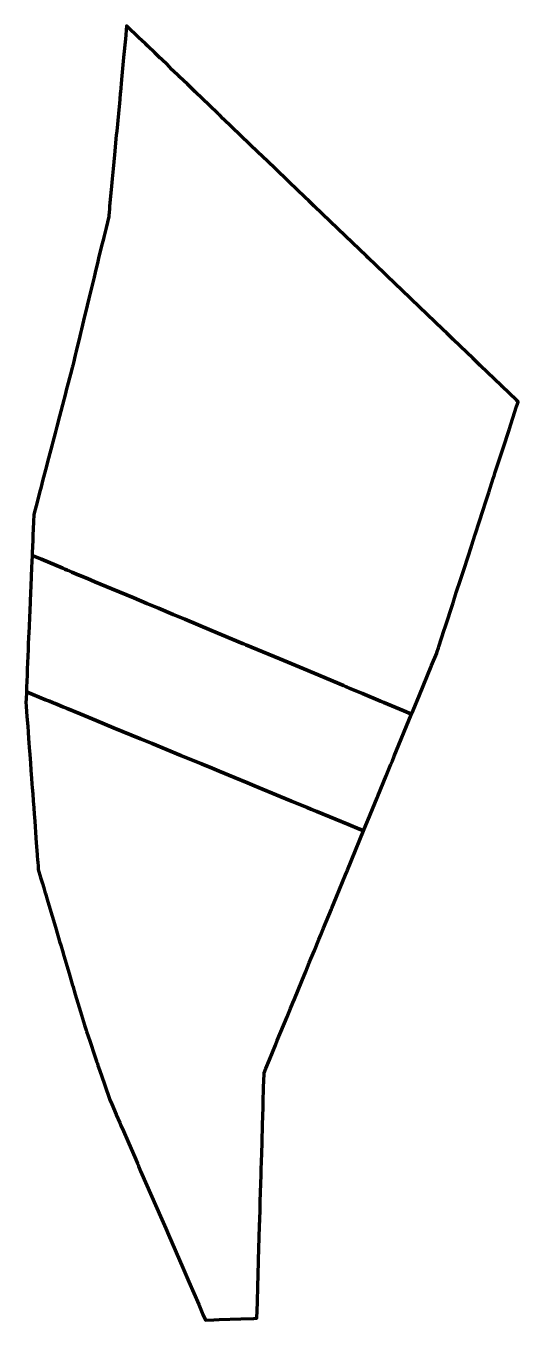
# Model space of a CAD drawing. Header units: metres. Extents: x 808202 to 808275, y 9157134 to 9157326.
import ezdxf

# ---------------------------------------------------------------- set-up
doc = ezdxf.new("R2010")
doc.units = ezdxf.units.M
doc.header["$MEASUREMENT"] = 0
doc.layers.add('2844-21101', color=1, linetype='Continuous')

msp = doc.modelspace()

# ---------------------------------------------------------------- linework, layer by layer
at = {"layer": '2844-21101', "color": 254, "lineweight": 70, "true_color": 0xcccccc}
for points in [[(808202.75, 9157247.91), (808202.73, 9157247.52), (808204.13, 9157246.94), (808207.31, 9157245.61), (808207.59, 9157245.49), (808207.95, 9157245.34), (808208.01, 9157245.31), (808208.65, 9157245.05), (808209.69, 9157244.61), (808209.69, 9157244.61), (808209.72, 9157244.6), (808209.73, 9157244.59), (808210.82, 9157244.14), (808210.95, 9157244.08), (808212.05, 9157243.62), (808214.54, 9157242.58), (808217.82, 9157241.21), (808219.74, 9157240.4), (808221.48, 9157239.68), (808223.68, 9157238.76), (808225.42, 9157238.03), (808229.37, 9157236.37), (808233.96, 9157234.46), (808234.13, 9157234.38), (808234.46, 9157234.24), (808239.48, 9157232.14), (808241.86, 9157231.15), (808243.06, 9157230.65), (808244.59, 9157230.01), (808248.95, 9157228.18), (808249.36, 9157228.01), (808249.49, 9157227.96), (808249.81, 9157227.82), (808251.76, 9157227), (808254.45, 9157225.88), (808254.95, 9157225.67), (808257.91, 9157224.43), (808259.06, 9157223.95), (808259.28, 9157224.49), (808260.22, 9157226.77), (808261.96, 9157231), (808262.03, 9157231.17), (808262.78, 9157232.99), (808262.81, 9157233.11), (808263.03, 9157233.78), (808263.1, 9157234.01), (808263.91, 9157236.49), (808264.03, 9157236.86), (808265.2, 9157240.49), (808265.69, 9157242.01), (808265.74, 9157242.16), (808266.26, 9157243.77), (808266.35, 9157244.04), (808266.84, 9157245.55), (808267.93, 9157248.92), (808268.48, 9157250.63), (808269.12, 9157252.61), (808269.62, 9157254.16), (808270.06, 9157255.51), (808270.5, 9157256.87), (808271.18, 9157258.96), (808271.3, 9157259.34), (808271.47, 9157259.88), (808272.63, 9157263.45), (808273.51, 9157266.16), (808274.63, 9157269.63), (808274.68, 9157269.8), (808274.71, 9157269.88), (808274.86, 9157270.34), (808274.6, 9157270.59), (808272.45, 9157272.65), (808272.4, 9157272.7), (808272.39, 9157272.71), (808269.23, 9157275.74), (808268.12, 9157276.81), (808267.23, 9157277.67), (808265.24, 9157279.59), (808264.27, 9157280.51), (808263.69, 9157281.07), (808260.18, 9157284.44), (808258.97, 9157285.6), (808257.51, 9157287.01), (808256.71, 9157287.78), (808253.68, 9157290.69), (808252.65, 9157291.68), (808252.37, 9157291.95), (808249.2, 9157294.99), (808246.99, 9157297.12), (808244.6, 9157299.41), (808243.8, 9157300.18), (808243.25, 9157300.71), (808242.03, 9157301.89), (808240.9, 9157302.98), (808238.7, 9157305.08), (808236.88, 9157306.83), (808236.3, 9157307.39), (808231.11, 9157312.38), (808230.47, 9157313), (808230.28, 9157313.18), (808229.08, 9157314.33), (808226.94, 9157316.38), (808225.77, 9157317.51), (808224.62, 9157318.61), (808224.56, 9157318.67), (808223.58, 9157319.62), (808222.9, 9157320.27), (808221.82, 9157321.31), (808221.8, 9157321.33), (808221.09, 9157322.01), (808221.08, 9157322.02), (808220.93, 9157322.16), (808220.93, 9157322.16), (808219.9, 9157323.15), (808219.81, 9157323.24), (808219.54, 9157323.5), (808218.95, 9157324.06), (808218.63, 9157324.37), (808216.75, 9157326.18), (808216.57, 9157324.19), (808216.31, 9157321.5), (808216.01, 9157318.23), (808215.83, 9157316.31), (808215.81, 9157316.17), (808215.73, 9157315.22), (808215.68, 9157314.71), (808215.53, 9157313.14), (808215.29, 9157310.52), (808215.23, 9157309.95), (808214.96, 9157307.04), (808214.76, 9157304.94), (808214.62, 9157303.44), (808214.47, 9157301.8), (808214.24, 9157299.39), (808214.21, 9157298.99), (808214.16, 9157298.47), (808214.11, 9157297.99), (808214.1, 9157297.86), (808213.7, 9157296.18), (808213.36, 9157294.78), (808213.26, 9157294.36), (808213.1, 9157293.71), (808212.6, 9157291.65), (808212.49, 9157291.17), (808212.1, 9157289.57), (808211.93, 9157288.84), (808211.31, 9157286.29), (808211.16, 9157285.67), (808210.66, 9157283.6), (808210.53, 9157283.06), (808210.06, 9157281.11), (808209.92, 9157280.54), (808209.81, 9157280.07), (808209.27, 9157277.85), (808209.13, 9157277.27), (808208.86, 9157276.14), (808208.76, 9157275.73), (808208.72, 9157275.56), (808208.42, 9157274.43), (808207.95, 9157272.62), (808207.8, 9157272.05), (808207.67, 9157271.56), (808207.24, 9157269.89), (808207, 9157268.96), (808206.8, 9157268.22), (808206.39, 9157266.65), (808206.14, 9157265.67), (808205.8, 9157264.37), (808205.7, 9157263.98), (808205.17, 9157261.97), (808204.72, 9157260.22), (808204.29, 9157258.61), (808204.06, 9157257.69), (808203.84, 9157256.87), (808203.52, 9157255.65), (808202.99, 9157253.62), (808202.99, 9157253.61), (808202.94, 9157252.49), (808202.9, 9157251.49), (808202.86, 9157250.55), (808202.83, 9157249.77)], [(808201.81, 9157225.74), (808201.86, 9157225.12), (808201.86, 9157225.08), (808201.97, 9157223.61), (808201.97, 9157223.57), (808202.08, 9157222.15), (808202.14, 9157221.29), (808202.21, 9157220.31), (808202.26, 9157219.66), (808202.31, 9157218.99), (808202.39, 9157217.94), (808202.48, 9157216.67), (808202.56, 9157215.64), (808202.56, 9157215.6), (808202.65, 9157214.39), (808202.71, 9157213.6), (808202.71, 9157213.56), (808202.75, 9157213.03), (808202.82, 9157212.1), (808202.89, 9157211.08), (808202.97, 9157210.01), (808202.97, 9157209.98), (808203.04, 9157209.12), (808203.12, 9157208.03), (808203.3, 9157205.57), (808203.3, 9157205.53), (808203.35, 9157204.87), (808203.49, 9157203.04), (808203.55, 9157202.14), (808203.56, 9157202.1), (808203.62, 9157201.21), (808203.65, 9157200.86), (808203.99, 9157199.69), (808204.26, 9157198.81), (808204.45, 9157198.15), (808204.69, 9157197.34), (808204.7, 9157197.32), (808204.97, 9157196.41), (808205.22, 9157195.55), (808205.69, 9157193.96), (808206.33, 9157191.82), (808206.34, 9157191.76), (808206.65, 9157190.74), (808206.81, 9157190.17), (808206.98, 9157189.63), (808207.33, 9157188.44), (808207.35, 9157188.37), (808207.89, 9157186.55), (808208.23, 9157185.41), (808208.75, 9157183.63), (808208.77, 9157183.58), (808209.14, 9157182.32), (808209.91, 9157179.73), (808210.5, 9157177.73), (808210.75, 9157176.99), (808210.81, 9157176.81), (808211.28, 9157175.4), (808212.04, 9157173.14), (808212.04, 9157173.13), (808212.29, 9157172.39), (808212.31, 9157172.34), (808212.37, 9157172.16), (808212.49, 9157171.79), (808212.5, 9157171.78), (808212.51, 9157171.75), (808212.72, 9157171.13), (808212.72, 9157171.12), (808213.47, 9157168.96), (808214.26, 9157166.65), (808214.55, 9157165.99), (808215.2, 9157164.49), (808215.21, 9157164.45), (808215.74, 9157163.23), (808215.92, 9157162.82), (808216.27, 9157162.02), (808216.92, 9157160.52), (808218.11, 9157157.78), (808218.37, 9157157.19), (808218.4, 9157157.11), (808218.45, 9157156.99), (808218.52, 9157156.82), (808218.84, 9157156.08), (808221.96, 9157148.89), (808222.56, 9157147.53), (808222.97, 9157146.59), (808225.08, 9157141.71), (808225.98, 9157139.64), (808227.46, 9157136.23), (808228.08, 9157134.79), (808228.45, 9157133.93), (808229.68, 9157133.98), (808230.5, 9157134.01), (808233.7, 9157134.12), (808235.63, 9157134.19), (808236.09, 9157134.21), (808236.16, 9157136.54), (808236.16, 9157136.56), (808236.16, 9157136.58), (808236.23, 9157138.97), (808236.23, 9157139.09), (808236.24, 9157139.24), (808236.27, 9157140.36), (808236.27, 9157140.47), (808236.28, 9157140.54), (808236.28, 9157140.63), (808236.34, 9157142.74), (808236.34, 9157142.84), (808236.34, 9157142.9), (808236.49, 9157147.88), (808236.5, 9157148.05), (808236.5, 9157148.11), (808236.5, 9157148.35), (808236.51, 9157148.47), (808236.57, 9157150.71), (808236.57, 9157150.71), (808236.58, 9157150.99), (808236.6, 9157151.64), (808236.63, 9157152.79), (808236.64, 9157152.95), (808236.64, 9157153.15), (808236.67, 9157153.99), (808236.68, 9157154.32), (808236.68, 9157154.35), (808236.71, 9157155.37), (808236.71, 9157155.39), (808236.71, 9157155.41), (808236.72, 9157155.64), (808236.72, 9157155.71), (808236.74, 9157156.32), (808236.81, 9157158.69), (808236.85, 9157160.32), (808236.93, 9157163.01), (808237.01, 9157165.54), (808237.03, 9157166.24), (808237.09, 9157168.53), (808237.15, 9157170.47), (808237.16, 9157170.68), (808237.41, 9157171.3), (808237.95, 9157172.6), (808238.84, 9157174.78), (808239.12, 9157175.46), (808240.57, 9157178.98), (808241.08, 9157180.23), (808241.43, 9157181.07), (808241.65, 9157181.6), (808242.76, 9157184.3), (808243.35, 9157185.74), (808243.86, 9157186.98), (808244.11, 9157187.59), (808244.63, 9157188.85), (808245.28, 9157190.45), (808245.58, 9157191.16), (808245.99, 9157192.15), (808247.14, 9157194.97), (808247.17, 9157195.03), (808247.2, 9157195.12), (808247.9, 9157196.8), (808249.25, 9157200.09), (808249.42, 9157200.51), (808249.54, 9157200.79), (808250.73, 9157203.7), (808251.38, 9157205.28), (808251.93, 9157206.62), (808251.35, 9157206.86), (808251.34, 9157206.86), (808249.68, 9157207.55), (808247.74, 9157208.35), (808245.01, 9157209.47), (808244.1, 9157209.85), (808243.55, 9157210.08), (808241.21, 9157211.04), (808239.56, 9157211.72), (808235.74, 9157213.3), (808234.72, 9157213.72), (808232.79, 9157214.51), (808230.51, 9157215.46), (808229.44, 9157215.9), (808227.86, 9157216.55), (808224.8, 9157217.81), (808220.55, 9157219.57), (808219.83, 9157219.86), (808218.83, 9157220.27), (808214.82, 9157221.93), (808212.24, 9157222.99), (808209.87, 9157223.97), (808207.95, 9157224.76), (808207.83, 9157224.81), (808207.28, 9157225.04), (808206.49, 9157225.36), (808206.15, 9157225.51), (808205.94, 9157225.59), (808205.93, 9157225.6), (808205.78, 9157225.66), (808205.31, 9157225.85), (808204.73, 9157226.09), (808201.88, 9157227.27), (808201.83, 9157226.13)]]:
    msp.add_lwpolyline(points, close=True, dxfattribs=at)
at = {"layer": '2844-21101', "color": 5, "lineweight": 70, "true_color": 0x0000ff}
msp.add_lwpolyline([(808201.9, 9157227.97), (808201.88, 9157227.27), (808204.73, 9157226.09), (808205.31, 9157225.85), (808205.78, 9157225.66), (808205.93, 9157225.6), (808205.94, 9157225.59), (808206.15, 9157225.51), (808206.49, 9157225.36), (808207.28, 9157225.04), (808207.83, 9157224.81), (808207.95, 9157224.76), (808209.87, 9157223.97), (808212.24, 9157222.99), (808214.82, 9157221.93), (808218.83, 9157220.27), (808219.83, 9157219.86), (808220.55, 9157219.57), (808224.8, 9157217.81), (808227.86, 9157216.55), (808229.44, 9157215.9), (808230.51, 9157215.46), (808232.79, 9157214.51), (808234.72, 9157213.72), (808235.74, 9157213.3), (808239.56, 9157211.72), (808241.21, 9157211.04), (808243.55, 9157210.08), (808244.1, 9157209.85), (808245.01, 9157209.47), (808247.74, 9157208.35), (808249.68, 9157207.55), (808251.34, 9157206.86), (808251.35, 9157206.86), (808251.93, 9157206.62), (808252.53, 9157208.07), (808252.55, 9157208.12), (808252.57, 9157208.17), (808253.94, 9157211.5), (808254.04, 9157211.75), (808255.29, 9157214.79), (808255.99, 9157216.49), (808256.2, 9157217.01), (808256.49, 9157217.7), (808259.01, 9157223.82), (808259.06, 9157223.95), (808257.91, 9157224.43), (808254.95, 9157225.67), (808254.45, 9157225.88), (808251.76, 9157227), (808249.81, 9157227.82), (808249.49, 9157227.96), (808249.36, 9157228.01), (808248.95, 9157228.18), (808244.59, 9157230.01), (808243.06, 9157230.65), (808241.86, 9157231.15), (808239.48, 9157232.14), (808234.46, 9157234.24), (808234.13, 9157234.38), (808233.96, 9157234.46), (808229.37, 9157236.37), (808225.42, 9157238.03), (808223.68, 9157238.76), (808221.48, 9157239.68), (808219.74, 9157240.4), (808217.82, 9157241.21), (808214.54, 9157242.58), (808212.05, 9157243.62), (808210.95, 9157244.08), (808210.82, 9157244.14), (808209.73, 9157244.59), (808209.72, 9157244.6), (808209.69, 9157244.61), (808209.69, 9157244.61), (808208.65, 9157245.05), (808208.01, 9157245.31), (808207.95, 9157245.34), (808207.59, 9157245.49), (808207.31, 9157245.61), (808204.13, 9157246.94), (808202.73, 9157247.52), (808202.69, 9157246.58), (808202.66, 9157245.78), (808202.54, 9157242.94), (808202.5, 9157241.99), (808202.39, 9157239.31), (808202.34, 9157238.33), (808202.29, 9157236.94), (808202.25, 9157236.03), (808202.22, 9157235.4), (808202.17, 9157234.33), (808202.14, 9157233.52), (808202.1, 9157232.62), (808202.1, 9157232.6), (808202.06, 9157231.52), (808202.05, 9157231.48), (808202.02, 9157230.76), (808201.98, 9157229.71), (808201.94, 9157228.82)], close=True, dxfattribs=at)

doc.saveas('drawing.dxf')
